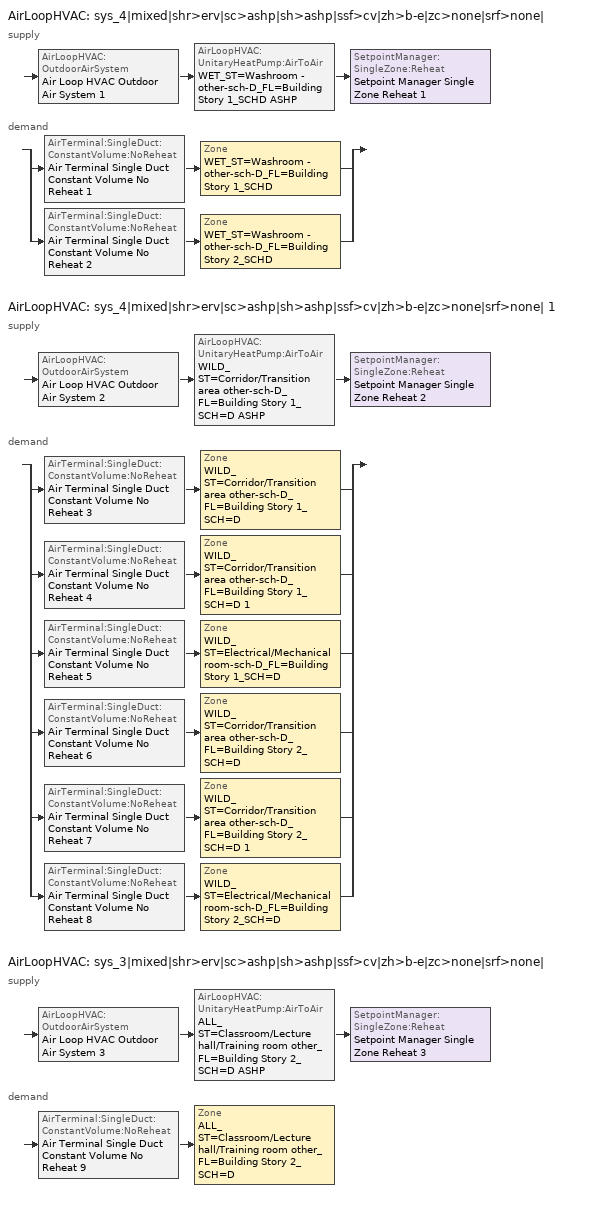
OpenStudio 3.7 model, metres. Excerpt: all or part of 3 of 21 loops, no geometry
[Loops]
AirLoopHVAC 'sys_4|mixed|shr>erv|sc>ashp|sh>ashp|ssf>cv|zh>b-e|zc>none|srf>none|'
 supply: AirLoopHVAC:OutdoorAirSystem 'Air Loop HVAC Outdoor Air System 1' > AirLoopHVAC:UnitaryHeatPump:AirToAir 'WET_ST=Washroom - other-sch-D_FL=Building Story 1_SCHD ASHP' > SetpointManager:SingleZone:Reheat 'Setpoint Manager Single Zone Reheat 1'
 demand: split
  | AirTerminal:SingleDuct:ConstantVolume:NoReheat 'Air Terminal Single Duct Constant Volume No Reheat 1' > Zone 'WET_ST=Washroom - other-sch-D_FL=Building Story 1_SCHD'
  | AirTerminal:SingleDuct:ConstantVolume:NoReheat 'Air Terminal Single Duct Constant Volume No Reheat 2' > Zone 'WET_ST=Washroom - other-sch-D_FL=Building Story 2_SCHD'
AirLoopHVAC 'sys_4|mixed|shr>erv|sc>ashp|sh>ashp|ssf>cv|zh>b-e|zc>none|srf>none| 1'
 supply: AirLoopHVAC:OutdoorAirSystem 'Air Loop HVAC Outdoor Air System 2' > AirLoopHVAC:UnitaryHeatPump:AirToAir 'WILD_ST=Corridor/Transition area other-sch-D_FL=Building Story 1_SCH=D ASHP' > SetpointManager:SingleZone:Reheat 'Setpoint Manager Single Zone Reheat 2'
 demand: split
  | AirTerminal:SingleDuct:ConstantVolume:NoReheat 'Air Terminal Single Duct Constant Volume No Reheat 3' > Zone 'WILD_ST=Corridor/Transition area other-sch-D_FL=Building Story 1_SCH=D'
  | AirTerminal:SingleDuct:ConstantVolume:NoReheat 'Air Terminal Single Duct Constant Volume No Reheat 4' > Zone 'WILD_ST=Corridor/Transition area other-sch-D_FL=Building Story 1_SCH=D 1'
  | AirTerminal:SingleDuct:ConstantVolume:NoReheat 'Air Terminal Single Duct Constant Volume No Reheat 5' > Zone 'WILD_ST=Electrical/Mechanical room-sch-D_FL=Building Story 1_SCH=D'
  | AirTerminal:SingleDuct:ConstantVolume:NoReheat 'Air Terminal Single Duct Constant Volume No Reheat 6' > Zone 'WILD_ST=Corridor/Transition area other-sch-D_FL=Building Story 2_SCH=D'
  | AirTerminal:SingleDuct:ConstantVolume:NoReheat 'Air Terminal Single Duct Constant Volume No Reheat 7' > Zone 'WILD_ST=Corridor/Transition area other-sch-D_FL=Building Story 2_SCH=D 1'
  | AirTerminal:SingleDuct:ConstantVolume:NoReheat 'Air Terminal Single Duct Constant Volume No Reheat 8' > Zone 'WILD_ST=Electrical/Mechanical room-sch-D_FL=Building Story 2_SCH=D'
AirLoopHVAC 'sys_3|mixed|shr>erv|sc>ashp|sh>ashp|ssf>cv|zh>b-e|zc>none|srf>none|'
 supply: AirLoopHVAC:OutdoorAirSystem 'Air Loop HVAC Outdoor Air System 3' > AirLoopHVAC:UnitaryHeatPump:AirToAir 'ALL_ST=Classroom/Lecture hall/Training room other_FL=Building Story 2_SCH=D ASHP' > SetpointManager:SingleZone:Reheat 'Setpoint Manager Single Zone Reheat 3'
 demand: AirTerminal:SingleDuct:ConstantVolume:NoReheat 'Air Terminal Single Duct Constant Volume No Reheat 9' > Zone 'ALL_ST=Classroom/Lecture hall/Training room other_FL=Building Story 2_SCH=D'
[Sizing:Zone] Zone Cooling Design Supply Air Temperature Input Method=TemperatureDifference; Zone Cooling Design Supply Air Temperature {C}=14; Zone Cooling Design Supply Air Temperature Difference {deltaC}=11; Zone Heating Design Supply Air Temperature Input Method=TemperatureDifference; Zone Heating Design Supply Air Temperature {C}=40; Zone Heating Design Supply Air Temperature Difference {deltaC}=21; Zone Cooling Design Supply Air Humidity Ratio {kg-H2O/kg-air}=0.0085; Zone Heating Design Supply Air Humidity Ratio {kg-H2O/kg-air}=0.008; Zone Heating Sizing Factor=1.3; Zone Cooling Sizing Factor=1; Cooling Design Air Flow Method=DesignDay; Heating Design Air Flow Method=DesignDay; Account for Dedicated Outdoor Air System=No; Dedicated Outdoor Air System Control Strategy=NeutralSupplyAir; Dedicated Outdoor Air Low Setpoint Temperature for Design {C}=autosize; Dedicated Outdoor Air High Setpoint Temperature for Design {C}=autosize; Zone Load Sizing Method=Sensible Load Only No Latent Load; Zone Latent Cooling Design Supply Air Humidity Ratio Input Method=HumidityRatioDifference; Zone Cooling Design Supply Air Humidity Ratio Difference {kgWater/kgDryAir}=0.005; Zone Latent Heating Design Supply Air Humidity Ratio Input Method=HumidityRatioDifference; Zone Humidification Design Supply Air Humidity Ratio Difference {kgWater/kgDryAir}=0.005
WET_ST=Washroom - other-sch-D_FL=Building Story 1_SCHD; WET_ST=Washroom - other-sch-D_FL=Building Story 2_SCHD; ALL_ST=Classroom/Lecture hall/Training room other_FL=Building Story 2_SCH=D; WILD_ST=Corridor/Transition area other-sch-D_FL=Building Story 1_SCH=D; WILD_ST=Corridor/Transition area other-sch-D_FL=Building Story 1_SCH=D 1; WILD_ST=Electrical/Mechanical room-sch-D_FL=Building Story 1_SCH=D; WILD_ST=Corridor/Transition area other-sch-D_FL=Building Story 2_SCH=D; WILD_ST=Corridor/Transition area other-sch-D_FL=Building Story 2_SCH=D 1; WILD_ST=Electrical/Mechanical room-sch-D_FL=Building Story 2_SCH=D
[Zone equipment]
WET_ST=Washroom - other-sch-D_FL=Building Story 1_SCHD: Zone HVAC Baseboard Convective Electric 1, Air Terminal Single Duct Constant Volume No Reheat 1
WET_ST=Washroom - other-sch-D_FL=Building Story 2_SCHD: Zone HVAC Baseboard Convective Electric 2, Air Terminal Single Duct Constant Volume No Reheat 2
ALL_ST=Classroom/Lecture hall/Training room other_FL=Building Story 2_SCH=D: Zone HVAC Baseboard Convective Electric 9, Air Terminal Single Duct Constant Volume No Reheat 9
WILD_ST=Corridor/Transition area other-sch-D_FL=Building Story 1_SCH=D: Zone HVAC Baseboard Convective Electric 3, Air Terminal Single Duct Constant Volume No Reheat 3
WILD_ST=Corridor/Transition area other-sch-D_FL=Building Story 1_SCH=D 1: Zone HVAC Baseboard Convective Electric 4, Air Terminal Single Duct Constant Volume No Reheat 4
WILD_ST=Electrical/Mechanical room-sch-D_FL=Building Story 1_SCH=D: Zone HVAC Baseboard Convective Electric 5, Air Terminal Single Duct Constant Volume No Reheat 5
WILD_ST=Corridor/Transition area other-sch-D_FL=Building Story 2_SCH=D: Zone HVAC Baseboard Convective Electric 6, Air Terminal Single Duct Constant Volume No Reheat 6
WILD_ST=Corridor/Transition area other-sch-D_FL=Building Story 2_SCH=D 1: Zone HVAC Baseboard Convective Electric 7, Air Terminal Single Duct Constant Volume No Reheat 7
WILD_ST=Electrical/Mechanical room-sch-D_FL=Building Story 2_SCH=D: Zone HVAC Baseboard Convective Electric 8, Air Terminal Single Duct Constant Volume No Reheat 8
[AirLoopHVAC] Design Supply Air Flow Rate {m3/s}=autosize; Design Return Air Flow Fraction of Supply Air Flow=1
Name | Availability Schedule
sys_4|mixed|shr>erv|sc>ashp|sh>ashp|ssf>cv|zh>b-e|zc>none|srf>none| | sys_4|mixed|shr>none|sc>ashp|sh>ashp|ssf>cv|zh>b-e|zc>none|srf>none| Occ Sch
sys_4|mixed|shr>erv|sc>ashp|sh>ashp|ssf>cv|zh>b-e|zc>none|srf>none| 1 | sys_4|mixed|shr>none|sc>ashp|sh>ashp|ssf>cv|zh>b-e|zc>none|srf>none| 1 Occ Sch
sys_3|mixed|shr>erv|sc>ashp|sh>ashp|ssf>cv|zh>b-e|zc>none|srf>none| | sys_3|mixed|shr>none|sc>ashp|sh>ashp|ssf>cv|zh>b-e|zc>none|srf>none| Occ Sch
[Sizing:System] Type of Load to Size On=Sensible; Design Outdoor Air Flow Rate {m3/s}=Autosize; Central Heating Maximum System Air Flow Ratio=1; Preheat Design Temperature {C}=7; Preheat Design Humidity Ratio {kg-H2O/kg-Air}=0.008; Precool Design Temperature {C}=13; Precool Design Humidity Ratio {kg-H2O/kg-Air}=0.008; Central Cooling Design Supply Air Temperature {C}=13; Central Heating Design Supply Air Temperature {C}=43; Sizing Option=NonCoincident; 100% Outdoor Air in Cooling=No; 100% Outdoor Air in Heating=No; Central Cooling Design Supply Air Humidity Ratio {kg-H2O/kg-Air}=0.0085; Central Heating Design Supply Air Humidity Ratio {kg-H2O/kg-Air}=0.008; Cooling Design Air Flow Method=DesignDay; Cooling Design Air Flow Rate {m3/s}=0; Heating Design Air Flow Method=DesignDay; Heating Design Air Flow Rate {m3/s}=0; System Outdoor Air Method=ZoneSum; Zone Maximum Outdoor Air Fraction=1; Cooling Supply Air Flow Rate Per Floor Area {m3/s-m2}=0.00996765; Cooling Fraction of Autosized Cooling Supply Air Flow Rate=1; Cooling Supply Air Flow Rate Per Unit Cooling Capacity {m3/s-W}=3.94755e-05; Heating Supply Air Flow Rate Per Floor Area {m3/s-m2}=0.00996765; Heating Fraction of Autosized Heating Supply Air Flow Rate=1; Heating Fraction of Autosized Cooling Supply Air Flow Rate=1; Heating Supply Air Flow Rate Per Unit Heating Capacity {m3/s-W}=3.15882e-05; Cooling Design Capacity Method=CoolingDesignCapacity; Cooling Design Capacity {W}=autosize; Cooling Design Capacity Per Floor Area {W/m2}=234.7; Fraction of Autosized Cooling Design Capacity=1; Heating Design Capacity Method=HeatingDesignCapacity; Heating Design Capacity {W}=autosize; Heating Design Capacity Per Floor Area {W/m2}=157; Fraction of Autosized Heating Design Capacity=1; Central Cooling Capacity Control Method=OnOff; Occupant Diversity=autosize
sys_4|mixed|shr>erv|sc>ashp|sh>ashp|ssf>cv|zh>b-e|zc>none|srf>none|; sys_4|mixed|shr>erv|sc>ashp|sh>ashp|ssf>cv|zh>b-e|zc>none|srf>none| 1; sys_3|mixed|shr>erv|sc>ashp|sh>ashp|ssf>cv|zh>b-e|zc>none|srf>none|
[Fan:OnOff] Availability Schedule=Always On Discrete; Fan Total Efficiency=0.39975; Maximum Flow Rate {m3/s}=autosize; Motor Efficiency=0.615; Motor In Airstream Fraction=1
Name | Pressure Rise {Pa} | Fan Power Ratio Function of Speed Ratio Curve | Fan Efficiency Ratio Function of Speed Ratio Curve
Fan On Off 1 | 622.722 | Fan On Off Power Curve | Fan On Off Efficiency Curve
Fan On Off 2 | 1110.94 | Fan On Off Power Curve 1 | Fan On Off Efficiency Curve 1
Fan On Off 3 | 1110.94 | Fan On Off Power Curve 2 | Fan On Off Efficiency Curve 2
[Coil:Cooling:DX:SingleSpeed] Availability Schedule=Always On Discrete; Rated Total Cooling Capacity {W}=autosize; Rated Sensible Heat Ratio=autosize; Rated Air Flow Rate {m3/s}=autosize; Rated Evaporator Fan Power Per Volume Flow Rate 2017 {W/(m3/s)}=773.3; Rated Evaporator Fan Power Per Volume Flow Rate 2023 {W/(m3/s)}=934.4; Total Cooling Capacity Function of Temperature Curve=DXCOOL-NECB2011-REF-CAPFT; Total Cooling Capacity Function of Flow Fraction Curve=DXCOOL-NECB2011-REF-CAPFFLOW; Energy Input Ratio Function of Temperature Curve=DXCOOL-NECB2011-REF-COOLEIRFT; Energy Input Ratio Function of Flow Fraction Curve=DXCOOL-NECB2011-REF-COOLEIRFFLOW; Part Load Fraction Correlation Curve=DXCOOL-NECB2011-REF-COOLPLFFPLR; Minimum Outdoor Dry-Bulb Temperature for Compressor Operation {C}=-25; Nominal Time for Condensate Removal to Begin {s}=0; Ratio of Initial Moisture Evaporation Rate and Steady State Latent Capacity=0; Maximum Cycling Rate {cycles/hr}=0; Latent Capacity Time Constant {s}=0; Condenser Type=AirCooled; Evaporative Condenser Effectiveness=0.9; Evaporative Condenser Air Flow Rate {m3/s}=autosize; Evaporative Condenser Pump Rated Power Consumption {W}=autosize; Crankcase Heater Capacity {W}=0; Maximum Outdoor Dry-Bulb Temperature for Crankcase Heater Operation {C}=10; Basin Heater Capacity {W/K}=0; Basin Heater Setpoint Temperature {C}=2
Name | Rated COP {W/W}
CoilCoolingDXSingleSpeed_ashp 194kBtu/hr 10.6EER | 3.66654
CoilCoolingDXSingleSpeed_ashp 1 449kBtu/hr 9.5EER; CoilCoolingDXSingleSpeed_ashp 2 400kBtu/hr 9.5EER | 3.3002
[Coil:Heating:DX:SingleSpeed] Availability Schedule=Always On Discrete; Rated Air Flow Rate {m3/s}=Autosize; Rated Supply Fan Power Per Volume Flow Rate 2017 {W/(m3/s)}=773.3; Rated Supply Fan Power Per Volume Flow Rate 2023 {W/(m3/s)}=934.4; Total Heating Capacity Function of Temperature Curve=DXHEAT-NECB2011-REF-CAPFT; Total Heating Capacity Function of Flow Fraction Curve=DXHEAT-NECB2011-REF-CAPFFLOW; Energy Input Ratio Function of Temperature Curve=DXHEAT-NECB2011-REF-EIRFT; Energy Input Ratio Function of Flow Fraction Curve=DXHEAT-NECB2011-REF-EIRFFLOW; Part Load Fraction Correlation Curve=DXHEAT-NECB2011-REF-PLFFPLR; Minimum Outdoor Dry-Bulb Temperature for Compressor Operation {C}=-10; Defrost Strategy=Resistive; Defrost Control=Timed; Defrost Time Period Fraction=0.166667; Resistive Defrost Heater Capacity {W}=2000
Name | Rated Total Heating Capacity {W} | Rated COP {W/W}
CoilHeatingDXSingleSpeed_ashp 140 Clg kBtu/hr 3.2COPH | 41175.1 | 3.46494
CoilHeatingDXSingleSpeed_ashp 1 325 Clg kBtu/hr 3.2COPH | 95278.4 | 3.55237
CoilHeatingDXSingleSpeed_ashp 2 290 Clg kBtu/hr 3.2COPH | 85014.4 | 3.53578
[Controller:OutdoorAir] Minimum Outdoor Air Flow Rate {m3/s}=autosize; Maximum Outdoor Air Flow Rate {m3/s}=Autosize; Economizer Control Type=DifferentialEnthalpy; Economizer Control Action Type=ModulateFlow; Lockout Type=NoLockout; Minimum Limit Type=FixedMinimum; High Humidity Control=No; Heat Recovery Bypass Control Type=BypassWhenOAFlowGreaterThanMinimum; Economizer Operation Staging=InterlockedWithMechanicalCooling
Name | Minimum Outdoor Air Schedule | Controller Mechanical Ventilation
Controller Outdoor Air 1 | sys_4|mixed|shr>none|sc>ashp|sh>ashp|ssf>cv|zh>b-e|zc>none|srf>none| Occ Sch | Controller Mechanical Ventilation 1
Controller Outdoor Air 2 | sys_4|mixed|shr>none|sc>ashp|sh>ashp|ssf>cv|zh>b-e|zc>none|srf>none| 1 Occ Sch | Controller Mechanical Ventilation 2
Controller Outdoor Air 3 | sys_3|mixed|shr>none|sc>ashp|sh>ashp|ssf>cv|zh>b-e|zc>none|srf>none| Occ Sch | Controller Mechanical Ventilation 3
[Controller:MechanicalVentilation] Availability Schedule=Always On Discrete; System Outdoor Air Method=ZoneSum
Controller Mechanical Ventilation 1; Controller Mechanical Ventilation 2; Controller Mechanical Ventilation 3
[AirLoopHVAC:OutdoorAirSystem]
Name | Controller
Air Loop HVAC Outdoor Air System 1 | Controller Outdoor Air 1
Air Loop HVAC Outdoor Air System 2 | Controller Outdoor Air 2
Air Loop HVAC Outdoor Air System 3 | Controller Outdoor Air 3
[Coil:Heating:Electric] Availability Schedule=Always On Discrete
Coil Heating Electric 1; Coil Heating Electric 2; Coil Heating Electric 3
[AirLoopHVAC:UnitaryHeatPump:AirToAir] Availability Schedule=Always On Discrete; Supply Air Flow Rate During Cooling Operation {m3/s}=Autosize; Supply Air Flow Rate During Heating Operation {m3/s}=Autosize; Maximum Supply Air Temperature from Supplemental Heater {C}=Autosize
Name | Controlling Zone or Thermostat Location | Supply Air Fan | Heating Coil | Cooling Coil | Supplemental Heating Coil | Supply Air Fan Operating Mode Schedule
WET_ST=Washroom - other-sch-D_FL=Building Story 1_SCHD ASHP | WET_ST=Washroom - other-sch-D_FL=Building Story 1_SCHD | Fan On Off 1 | CoilHeatingDXSingleSpeed_ashp 140 Clg kBtu/hr 3.2COPH | CoilCoolingDXSingleSpeed_ashp 194kBtu/hr 10.6EER | Coil Heating Electric 1 | sys_4|mixed|shr>none|sc>ashp|sh>ashp|ssf>cv|zh>b-e|zc>none|srf>none| Occ Sch
WILD_ST=Corridor/Transition area other-sch-D_FL=Building Story 1_SCH=D ASHP | WILD_ST=Corridor/Transition area other-sch-D_FL=Building Story 1_SCH=D | Fan On Off 2 | CoilHeatingDXSingleSpeed_ashp 1 325 Clg kBtu/hr 3.2COPH | CoilCoolingDXSingleSpeed_ashp 1 449kBtu/hr 9.5EER | Coil Heating Electric 2 | sys_4|mixed|shr>none|sc>ashp|sh>ashp|ssf>cv|zh>b-e|zc>none|srf>none| 1 Occ Sch
ALL_ST=Classroom/Lecture hall/Training room other_FL=Building Story 2_SCH=D ASHP | ALL_ST=Classroom/Lecture hall/Training room other_FL=Building Story 2_SCH=D | Fan On Off 3 | CoilHeatingDXSingleSpeed_ashp 2 290 Clg kBtu/hr 3.2COPH | CoilCoolingDXSingleSpeed_ashp 2 400kBtu/hr 9.5EER | Coil Heating Electric 3 | sys_3|mixed|shr>none|sc>ashp|sh>ashp|ssf>cv|zh>b-e|zc>none|srf>none| Occ Sch
[SetpointManager:SingleZone:Reheat] Minimum Supply Air Temperature {C}=13; Maximum Supply Air Temperature {C}=43
Name | Control Zone | Setpoint Node or NodeList
Setpoint Manager Single Zone Reheat 1 | WET_ST=Washroom - other-sch-D_FL=Building Story 1_SCHD | sys_4|mixed|shr>erv|sc>ashp|sh>ashp|ssf>cv|zh>b-e|zc>none|srf>none| Supply Outlet Node
Setpoint Manager Single Zone Reheat 2 | WILD_ST=Corridor/Transition area other-sch-D_FL=Building Story 1_SCH=D | sys_4|mixed|shr>erv|sc>ashp|sh>ashp|ssf>cv|zh>b-e|zc>none|srf>none| 1 Supply Outlet Node
Setpoint Manager Single Zone Reheat 3 | ALL_ST=Classroom/Lecture hall/Training room other_FL=Building Story 2_SCH=D | sys_3|mixed|shr>erv|sc>ashp|sh>ashp|ssf>cv|zh>b-e|zc>none|srf>none| Supply Outlet Node
[ZoneHVAC:Baseboard:Convective:Electric] Availability Schedule=Always On Discrete; Nominal Capacity {W}=autosize; Efficiency=1
Zone HVAC Baseboard Convective Electric 1; Zone HVAC Baseboard Convective Electric 2; Zone HVAC Baseboard Convective Electric 3; Zone HVAC Baseboard Convective Electric 4; Zone HVAC Baseboard Convective Electric 5; Zone HVAC Baseboard Convective Electric 6; Zone HVAC Baseboard Convective Electric 7; Zone HVAC Baseboard Convective Electric 8; Zone HVAC Baseboard Convective Electric 9
[AirTerminal:SingleDuct:ConstantVolume:NoReheat] Availability Schedule=Always On Discrete; Maximum Air Flow Rate {m3/s}=AutoSize
Air Terminal Single Duct Constant Volume No Reheat 1; Air Terminal Single Duct Constant Volume No Reheat 2; Air Terminal Single Duct Constant Volume No Reheat 3; Air Terminal Single Duct Constant Volume No Reheat 4; Air Terminal Single Duct Constant Volume No Reheat 5; Air Terminal Single Duct Constant Volume No Reheat 6; Air Terminal Single Duct Constant Volume No Reheat 7; Air Terminal Single Duct Constant Volume No Reheat 8; Air Terminal Single Duct Constant Volume No Reheat 9
[SetpointManager:OutdoorAirPretreat] Minimum Setpoint Temperature {C}=-99; Maximum Setpoint Temperature {C}=99; Minimum Setpoint Humidity Ratio {kgWater/kgDryAir}=1e-05; Maximum Setpoint Humidity Ratio {kgWater/kgDryAir}=1
Name | Setpoint Node or NodeList
Setpoint Manager Outdoor Air Pretreat 2 | sys_3|mixed|shr>none|sc>ashp|sh>ashp|ssf>cv|zh>b-e|zc>none|srf>none| 1 ERV Primary Outlet Air Node
Setpoint Manager Outdoor Air Pretreat 3 | sys_3|mixed|shr>none|sc>ashp|sh>ashp|ssf>cv|zh>b-e|zc>none|srf>none| 10 ERV Primary Outlet Air Node
Setpoint Manager Outdoor Air Pretreat 4 | sys_3|mixed|shr>none|sc>ashp|sh>ashp|ssf>cv|zh>b-e|zc>none|srf>none| 11 ERV Primary Outlet Air Node
Setpoint Manager Outdoor Air Pretreat 5 | sys_3|mixed|shr>none|sc>ashp|sh>ashp|ssf>cv|zh>b-e|zc>none|srf>none| 12 ERV Primary Outlet Air Node
[Schedule:Ruleset]
Name | Default Day Schedule | Summer Design Day Schedule | Winter Design Day Schedule
sys_3|mixed|shr>none|sc>ashp|sh>ashp|ssf>cv|zh>b-e|zc>none|srf>none| Occ Sch | sys_3|mixed|shr>none|sc>ashp|sh>ashp|ssf>cv|zh>b-e|zc>none|srf>none| Occ Sch Default | sys_3|mixed|shr>none|sc>ashp|sh>ashp|ssf>cv|zh>b-e|zc>none|srf>none| Occ Sch Summer Design Day | sys_3|mixed|shr>none|sc>ashp|sh>ashp|ssf>cv|zh>b-e|zc>none|srf>none| Occ Sch Winter Design Day
sys_4|mixed|shr>none|sc>ashp|sh>ashp|ssf>cv|zh>b-e|zc>none|srf>none| Occ Sch | sys_4|mixed|shr>none|sc>ashp|sh>ashp|ssf>cv|zh>b-e|zc>none|srf>none| Occ Sch Default | sys_4|mixed|shr>none|sc>ashp|sh>ashp|ssf>cv|zh>b-e|zc>none|srf>none| Occ Sch Summer Design Day | sys_4|mixed|shr>none|sc>ashp|sh>ashp|ssf>cv|zh>b-e|zc>none|srf>none| Occ Sch Winter Design Day
sys_4|mixed|shr>none|sc>ashp|sh>ashp|ssf>cv|zh>b-e|zc>none|srf>none| 1 Occ Sch | sys_4|mixed|shr>none|sc>ashp|sh>ashp|ssf>cv|zh>b-e|zc>none|srf>none| 1 Occ Sch Default | sys_4|mixed|shr>none|sc>ashp|sh>ashp|ssf>cv|zh>b-e|zc>none|srf>none| 1 Occ Sch Summer Design Day | sys_4|mixed|shr>none|sc>ashp|sh>ashp|ssf>cv|zh>b-e|zc>none|srf>none| 1 Occ Sch Winter Design Day
[Schedule:Day]
sys_3|mixed|shr>none|sc>ashp|sh>ashp|ssf>cv|zh>b-e|zc>none|srf>none| Occ Sch Default; sys_4|mixed|shr>none|sc>ashp|sh>ashp|ssf>cv|zh>b-e|zc>none|srf>none| Occ Sch Default; sys_4|mixed|shr>none|sc>ashp|sh>ashp|ssf>cv|zh>b-e|zc>none|srf>none| 1 Occ Sch Default: 9, 0, 0, 18, 0, 1, 19, 0, 0, 22, 0, 1, 24, 0, 0
sys_3|mixed|shr>none|sc>ashp|sh>ashp|ssf>cv|zh>b-e|zc>none|srf>none| Occ Sch Winter Design Day; sys_3|mixed|shr>none|sc>ashp|sh>ashp|ssf>cv|zh>b-e|zc>none|srf>none| Occ Sch Summer Design Day; sys_4|mixed|shr>none|sc>ashp|sh>ashp|ssf>cv|zh>b-e|zc>none|srf>none| Occ Sch Winter Design Day; sys_4|mixed|shr>none|sc>ashp|sh>ashp|ssf>cv|zh>b-e|zc>none|srf>none| Occ Sch Summer Design Day; sys_4|mixed|shr>none|sc>ashp|sh>ashp|ssf>cv|zh>b-e|zc>none|srf>none| 1 Occ Sch Winter Design Day; sys_4|mixed|shr>none|sc>ashp|sh>ashp|ssf>cv|zh>b-e|zc>none|srf>none| 1 Occ Sch Summer Design Day: 24, 0, 1
Schedule Day 101; Schedule Day 122; Schedule Day 123: 24, 0, 0
[Schedule:Rule] Rule Order=0; Apply Sunday=Yes; Apply Saturday=Yes; Date Specification Type=DateRange; Start Month=1; Start Day=1; End Month=12; End Day=31
Name | Schedule Ruleset | Day Schedule
Schedule Rule 83 | sys_3|mixed|shr>none|sc>ashp|sh>ashp|ssf>cv|zh>b-e|zc>none|srf>none| Occ Sch | Schedule Day 101
Schedule Rule 104 | sys_4|mixed|shr>none|sc>ashp|sh>ashp|ssf>cv|zh>b-e|zc>none|srf>none| Occ Sch | Schedule Day 122
Schedule Rule 105 | sys_4|mixed|shr>none|sc>ashp|sh>ashp|ssf>cv|zh>b-e|zc>none|srf>none| 1 Occ Sch | Schedule Day 123
[Schedule:Constant]
Always On Discrete: Value=1
[Curve:Exponent] Coefficient1 Constant=1; Coefficient2 Constant=0; Coefficient3 Constant=0; Minimum Value of x=0; Maximum Value of x=1
Fan On Off Power Curve; Fan On Off Power Curve 1; Fan On Off Power Curve 2
[Curve:Cubic]
Name | Coefficient1 Constant | Coefficient2 x | Coefficient3 x**2 | Coefficient4 x**3 | Minimum Value of x | Maximum Value of x
Fan On Off Efficiency Curve; Fan On Off Efficiency Curve 1; Fan On Off Efficiency Curve 2 | 1 | 0 | 0 | 0 | 0 | 1
DXHEAT-NECB2011-REF-CAPFT | 0.729009 | 0.0319275 | 0.000136404 | -8.748e-06 | -20 | 20
DXHEAT-NECB2011-REF-CAPFFLOW | 0.84 | 0.16 | 0 | 0 | 0.5 | 1.5
DXHEAT-NECB2011-REF-EIRFT | 1.2183 | -0.03612 | 0.00142 | -2.68e-05 | -20 | 20
DXHEAT-NECB2011-REF-PLFFPLR | 0.3696 | 2.3362 | -2.9577 | 1.2596 | 0.7 | 1
DXCOOL-NECB2011-REF-COOLPLFFPLR | 0.0277 | 4.9151 | -8.184 | 4.2702 | 0.7 | 1
[Curve:Biquadratic] Minimum Value of x=13; Maximum Value of x=24; Minimum Value of y=24; Maximum Value of y=46
Name | Coefficient1 Constant | Coefficient2 x | Coefficient3 x**2 | Coefficient4 y | Coefficient5 y**2 | Coefficient6 x*y
DXCOOL-NECB2011-REF-CAPFT | 0.867905 | 0.0142459 | 0.00055436 | -0.0075575 | 3.3e-05 | -0.0001918
DXCOOL-NECB2011-REF-COOLEIRFT | 0.114171 | 0.0281822 | -0.0004199 | 0.0214108 | 0.000161028 | -0.000679104
[Curve:Quadratic]
Name | Coefficient1 Constant | Coefficient2 x | Coefficient3 x**2 | Minimum Value of x | Maximum Value of x
DXHEAT-NECB2011-REF-EIRFFLOW | 1.3824 | -0.4336 | 0.0512 | 0 | 1
DXCOOL-NECB2011-REF-CAPFFLOW | 0.8 | 0.2 | 0 | 0.5 | 1.5
DXCOOL-NECB2011-REF-COOLEIRFFLOW | 1.1552 | -0.1808 | 0.0256 | 0.5 | 1.5
